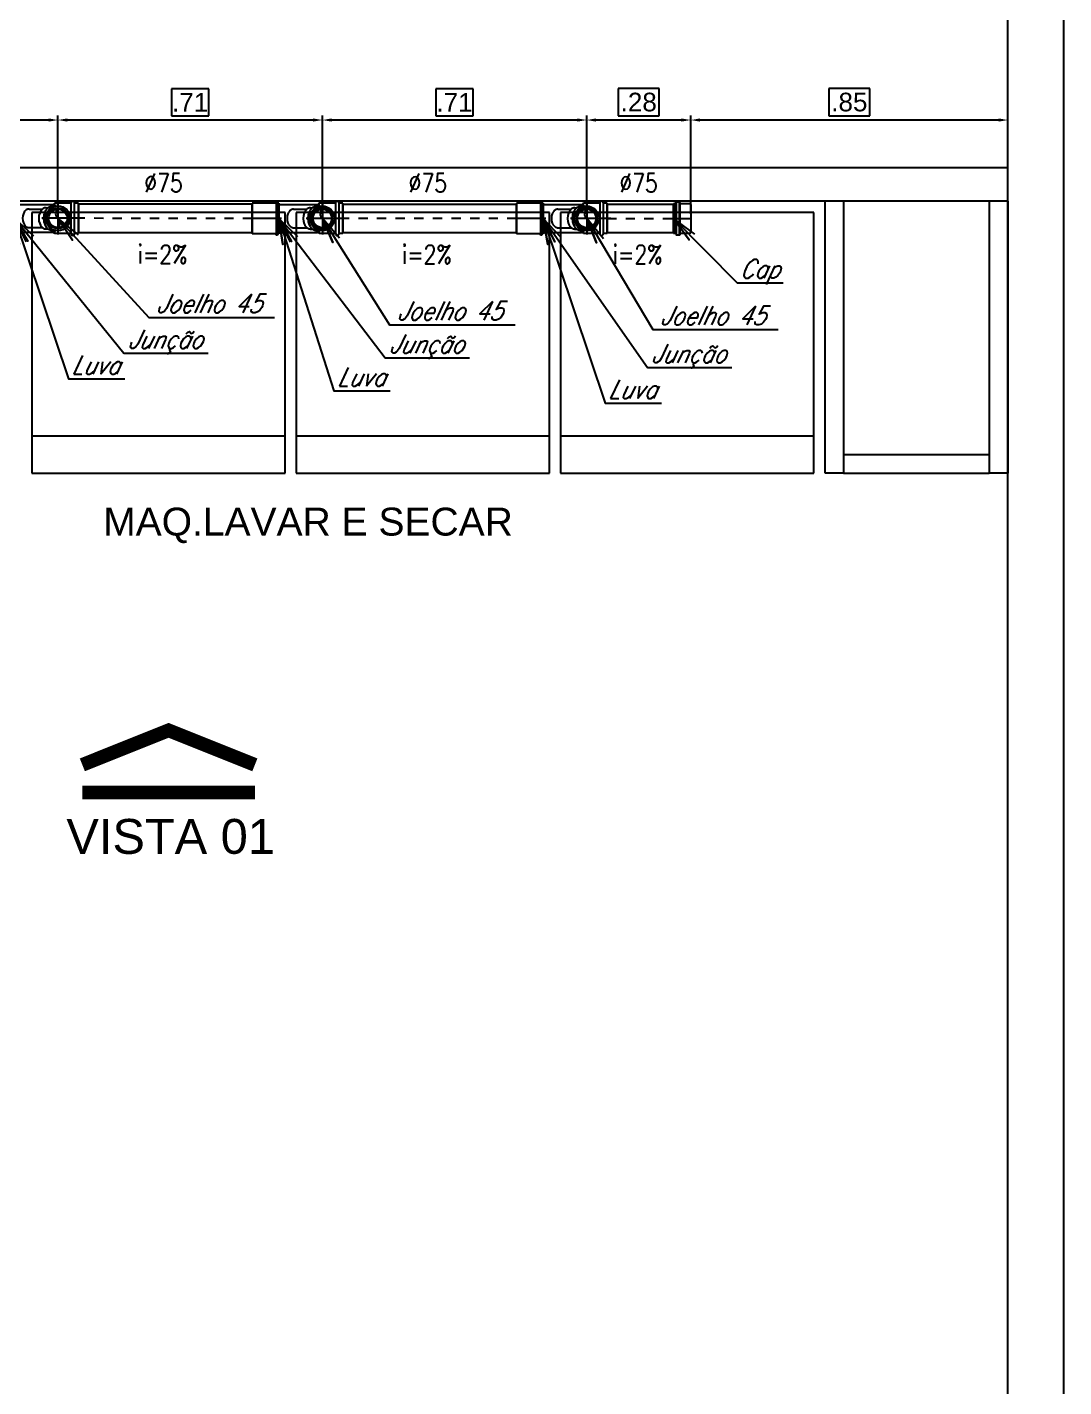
# Model space of a CAD drawing. Extents: x 41.9 to 126, y -21.3 to 38.1.
# Drawn here: x 74.66 to 85.8, y 9.04 to 23.65 of the extents above; entities that cross this region are included whole.
import ezdxf
from ezdxf.enums import TextEntityAlignment as Align

# ---------------------------------------------------------------- set-up
doc = ezdxf.new("R2010")
doc.units = 0
for name, pattern in [('(_DASHED_)', [0.3, 0.2, -0.1]), ('DASHDOT2', [0.5, 0.25, -0.125, 0, -0.125]), ('ESGOTO_PRIMARIO', [1000, 1000, 0])]:
    doc.linetypes.add(name, pattern=pattern)
doc.layers.get('0').update_dxf_attribs({"linetype": 'CONTINUOUS'})
doc.layers.get('Defpoints').update_dxf_attribs({"linetype": 'CONTINUOUS'})
for name, color, linetype in [('AIO_ARQUITETURA', 8, 'CONTINUOUS'), ('CONEXAO-PVC_SOLDAVEL_BRANCO', 84, 'CONTINUOUS'), ('IND_DIAMETRO', 7, 'CONTINUOUS'), ('IND_FLUXO', 3, 'CONTINUOUS'), ('IND_INCLINACAO', 7, 'CONTINUOUS'), ('IND_LEGENDA_DESC_LIN', 1, 'CONTINUOUS'), ('IND_LEGENDA_DESC_TXT', 7, 'CONTINUOUS'), ('LINHA_CENTRAL', 5, 'CONTINUOUS'), ('LINHA_EIXO', 8, 'DASHDOT2'), ('TRACADO_INTERNO_CNX', 7, 'CONTINUOUS'), ('TUBO-PVC_SOLDAVEL_BRANCO', 84, 'CONTINUOUS'), ('US_dimension', 7, 'CONTINUOUS'), ('VISTAS_A.F', 7, 'CONTINUOUS')]:
    doc.layers.add(name, color=color, linetype=linetype)
doc.styles.add('ARIAL', font='arial.ttf')
doc.styles.add('romans', font='romans.shx')
doc.dimstyles.new('1_25 A.F', dxfattribs={"dimscale": 0, "dimtxt": 0.2, "dimasz": 0.1, "dimexe": 0.05, "dimexo": 0.05, "dimgap": -0.045, "dimtad": 1, "dimlfac": 0.25, "dimzin": 5, "dimdsep": 46, "dimtxsty": 'ARIAL', "dimcen": 0, "dimclrd": 256, "dimclre": 256, "dimclrt": 256, "dimadec": 0, "dimazin": 0, "dimtfac": 1, "dimtmove": 2, "dimatfit": 3, "dimfxl": 0.08, "dimtolj": 1, "dimtzin": 1, "dimlwd": -1, "dimlwe": -1, "dimarcsym": 0})

# ---------------------------------------------------------------- blocks, each defined once
blk = doc.blocks.new('Planta Baixa - R00')
at = {"layer": 'AIO_ARQUITETURA'}
for p, q in [((4.72, 0), (4.72, 11.11)), ((4.57, 7.41), (4.57, 10.96)), ((4.57, 0.15), (4.57, 8.31)), ((4.57, 7.9324), (0.15, 7.9324)), ((4.57, 7.8424), (0.15, 7.8424)), ((4.0784, 7.8424), (4.0784, 7.1124)), ((4.1282, 7.8424), (4.1282, 7.1124)), ((4.52, 7.8424), (4.52, 7.1124)), ((4.57, 7.8424), (4.57, 7.1124)), ((1.9484, 7.8124), (1.9484, 7.1124)), ((2.6284, 7.8124), (1.9484, 7.8124)), ((2.6284, 7.1124), (2.6284, 7.8124)), ((2.6584, 7.8124), (2.6584, 7.1124)), ((3.3384, 7.8124), (2.6584, 7.8124)), ((3.3384, 7.1124), (3.3384, 7.8124)), ((3.3684, 7.8124), (3.3684, 7.1124)), ((4.0484, 7.8124), (3.3684, 7.8124)), ((4.0484, 7.1124), (4.0484, 7.8124)), ((1.9484, 7.2124), (2.6284, 7.2124)), ((2.6584, 7.2124), (3.3384, 7.2124)), ((3.3684, 7.2124), (4.0484, 7.2124)), ((4.1286, 7.1624), (4.52, 7.1624)), ((1.9484, 7.1124), (2.6284, 7.1124)), ((2.6584, 7.1124), (3.3384, 7.1124)), ((3.3684, 7.1124), (4.0484, 7.1124)), ((4.1286, 7.1124), (4.0786, 7.1124)), ((4.1286, 7.1124), (4.52, 7.1124)), ((4.57, 7.1124), (4.52, 7.1124))]:
    blk.add_line(p, q, dxfattribs=at)
at = {"layer": 'AIO_ARQUITETURA', "style": 'ARIAL'}
blk.add_text('MAQ.LAVAR E SECAR', height=0.075, dxfattribs=at).set_placement((2.1398, 6.9446))
blk = doc.blocks.new('*U28', base_point=(37.5533, 4.1497))
for radius in [0.0332, 0.0282, 0.025]:
    blk.add_circle((37.5533, 4.1497), radius)
for centre, start, end in [((37.563, 4.1622), 127.5672, 232.4328), ((37.5437, 4.1372), 307.5672, 52.4328)]:
    blk.add_arc(centre, 0.0158, start, end)
at = {"layer": 'LINHA_CENTRAL'}
for p, q in [((37.5533, 4.1929), (37.5533, 4.1065)), ((37.5965, 4.1497), (37.5101, 4.1497))]:
    blk.add_line(p, q, dxfattribs=at)
blk = doc.blocks.new('*U29', base_point=(37.7646, 4.4194))
at = {"linetype": 'ByBlock'}
for p, q in [((37.7646, 4.4569), (37.8681, 4.4569)), ((37.7646, 4.4569), (37.7646, 4.3819)), ((37.8731, 4.4603), (37.8709, 4.458)), ((37.9165, 4.4603), (37.8731, 4.4603)), ((37.9365, 4.4603), (37.9265, 4.4603)), ((37.9365, 4.3785), (37.9365, 4.4603)), ((37.8589, 4.4447), (37.8616, 4.4475)), ((37.8616, 4.4475), (37.8641, 4.4495)), ((37.8641, 4.4495), (37.866, 4.4507)), ((37.866, 4.4507), (37.8676, 4.4514)), ((37.8676, 4.4514), (37.8692, 4.452)), ((37.8692, 4.452), (37.8708, 4.4525)), ((37.8708, 4.4525), (37.8724, 4.4528)), ((37.8724, 4.4528), (37.8732, 4.4528)), ((37.8732, 4.4528), (37.8741, 4.4529)), ((37.8741, 4.4529), (37.8745, 4.4529)), ((37.8745, 4.4529), (37.8749, 4.4529)), ((37.8749, 4.4529), (37.8757, 4.4528)), ((37.8616, 4.3913), (37.8589, 4.3941)), ((37.8641, 4.3893), (37.8616, 4.3913)), ((37.866, 4.3881), (37.8641, 4.3893)), ((37.8676, 4.3873), (37.866, 4.3881)), ((37.8692, 4.3867), (37.8676, 4.3873)), ((37.8708, 4.3863), (37.8692, 4.3867)), ((37.8724, 4.386), (37.8708, 4.3863)), ((37.8732, 4.3859), (37.8724, 4.386)), ((37.8741, 4.3859), (37.8732, 4.3859)), ((37.8745, 4.3859), (37.8741, 4.3859)), ((37.8749, 4.3859), (37.8745, 4.3859)), ((37.8757, 4.3859), (37.8749, 4.3859)), ((37.7646, 4.3819), (37.8681, 4.3819)), ((37.8731, 4.3785), (37.8709, 4.3808)), ((37.9165, 4.3785), (37.8731, 4.3785)), ((37.9365, 4.3785), (37.9265, 4.3785))]:
    blk.add_line(p, q, dxfattribs=at)
for points in [[(37.8045, 4.4444), (37.8042, 4.4444), (37.8035, 4.4444), (37.8029, 4.4443), (37.8017, 4.4441), (37.8005, 4.4437), (37.7993, 4.4433), (37.7981, 4.4427), (37.7967, 4.4419), (37.7948, 4.4404), (37.7929, 4.4383), (37.7909, 4.4355), (37.7892, 4.4319), (37.7875, 4.4263), (37.7868, 4.4194), (37.7875, 4.4125), (37.7892, 4.4069), (37.7909, 4.4033), (37.7929, 4.4005), (37.7948, 4.3984), (37.7967, 4.3969), (37.7981, 4.396), (37.7993, 4.3955), (37.8005, 4.395), (37.8017, 4.3947), (37.8029, 4.3945), (37.8035, 4.3944), (37.8042, 4.3944), (37.8045, 4.3944)], [(37.85, 4.4479), (37.8497, 4.4479), (37.849, 4.4478), (37.8483, 4.4478), (37.8469, 4.4475), (37.8455, 4.4472), (37.8441, 4.4466), (37.8428, 4.446), (37.8412, 4.445), (37.839, 4.4433), (37.8368, 4.4409), (37.8346, 4.4377), (37.8326, 4.4336), (37.8306, 4.4272), (37.8299, 4.4194), (37.8306, 4.4115), (37.8326, 4.4051), (37.8346, 4.4011), (37.8368, 4.3979), (37.839, 4.3955), (37.8412, 4.3938), (37.8428, 4.3928), (37.8441, 4.3921), (37.8455, 4.3916), (37.8469, 4.3912), (37.8483, 4.391), (37.849, 4.3909), (37.8497, 4.3909), (37.85, 4.3909)], [(37.8674, 4.3859), (37.867, 4.3859), (37.8662, 4.3859), (37.8654, 4.386), (37.8637, 4.3863), (37.8621, 4.3867), (37.8605, 4.3873), (37.8589, 4.3881), (37.857, 4.3893), (37.8545, 4.3913), (37.8519, 4.3941), (37.8493, 4.3979), (37.8469, 4.4026), (37.8446, 4.4102), (37.8437, 4.4194), (37.8446, 4.4286), (37.8469, 4.4361), (37.8493, 4.4409), (37.8519, 4.4447), (37.8545, 4.4475), (37.857, 4.4495), (37.8589, 4.4507), (37.8605, 4.4514), (37.8621, 4.452), (37.8637, 4.4525), (37.8654, 4.4528), (37.8662, 4.4528), (37.867, 4.4529), (37.8674, 4.4529)]]:
    blk.add_lwpolyline(points, dxfattribs=at)
for centre, radius, start, end in [((37.8681, 4.4607), 0.00386, 270, 315), ((37.9215, 4.4603), 0.005, 0, 180), ((37.8681, 4.378), 0.00386, 45, 90), ((37.9215, 4.3785), 0.005, 180, 0)]:
    blk.add_arc(centre, radius, start, end, dxfattribs=at)
at = {"layer": 'LINHA_CENTRAL', "linetype": 'ByBlock'}
for p, q in [((37.9148, 4.4194), (37.8485, 4.4194)), ((37.9465, 4.4194), (37.9148, 4.4194))]:
    blk.add_line(p, q, dxfattribs=at)
at = {"layer": 'TRACADO_INTERNO_CNX', "linetype": 'ByBlock'}
for p, q in [((37.8681, 4.4529), (37.8681, 4.4569)), ((37.8731, 4.4529), (37.8731, 4.4603)), ((37.9165, 4.4603), (37.9165, 4.3785)), ((37.9265, 4.3785), (37.9265, 4.4603)), ((37.8045, 4.4444), (37.8404, 4.4444)), ((37.85, 4.4479), (37.855, 4.4479)), ((37.8745, 4.4529), (37.8674, 4.4529)), ((37.8045, 4.3944), (37.8404, 4.3944)), ((37.85, 4.3909), (37.855, 4.3909)), ((37.8745, 4.3859), (37.8674, 4.3859)), ((37.8681, 4.3819), (37.8681, 4.3859)), ((37.8731, 4.3785), (37.8731, 4.3859))]:
    blk.add_line(p, q, dxfattribs=at)
blk = doc.blocks.new('*U30', base_point=(37.5533, 4.1497))
for radius in [0.0332, 0.0282, 0.025]:
    blk.add_circle((37.5533, 4.1497), radius)
for centre, start, end in [((37.563, 4.1622), 127.5672, 232.4328), ((37.5437, 4.1372), 307.5672, 52.4328)]:
    blk.add_arc(centre, 0.0158, start, end)
at = {"layer": 'LINHA_CENTRAL'}
for p, q in [((37.5533, 4.1929), (37.5533, 4.1065)), ((37.5965, 4.1497), (37.5101, 4.1497))]:
    blk.add_line(p, q, dxfattribs=at)
blk = doc.blocks.new('*U31', base_point=(37.7646, 4.4194))
at = {"linetype": 'ByBlock'}
for p, q in [((37.7646, 4.4569), (37.8681, 4.4569)), ((37.7646, 4.4569), (37.7646, 4.3819)), ((37.8731, 4.4603), (37.8709, 4.458)), ((37.9165, 4.4603), (37.8731, 4.4603)), ((37.9365, 4.4603), (37.9265, 4.4603)), ((37.9365, 4.3785), (37.9365, 4.4603)), ((37.8589, 4.4447), (37.8616, 4.4475)), ((37.8616, 4.4475), (37.8641, 4.4495)), ((37.8641, 4.4495), (37.866, 4.4507)), ((37.866, 4.4507), (37.8676, 4.4514)), ((37.8676, 4.4514), (37.8692, 4.452)), ((37.8692, 4.452), (37.8708, 4.4525)), ((37.8708, 4.4525), (37.8724, 4.4528)), ((37.8724, 4.4528), (37.8732, 4.4528)), ((37.8732, 4.4528), (37.8741, 4.4529)), ((37.8741, 4.4529), (37.8745, 4.4529)), ((37.8745, 4.4529), (37.8749, 4.4529)), ((37.8749, 4.4529), (37.8757, 4.4528)), ((37.8616, 4.3913), (37.8589, 4.3941)), ((37.8641, 4.3893), (37.8616, 4.3913)), ((37.866, 4.3881), (37.8641, 4.3893)), ((37.8676, 4.3873), (37.866, 4.3881)), ((37.8692, 4.3867), (37.8676, 4.3873)), ((37.8708, 4.3863), (37.8692, 4.3867)), ((37.8724, 4.386), (37.8708, 4.3863)), ((37.8732, 4.3859), (37.8724, 4.386)), ((37.8741, 4.3859), (37.8732, 4.3859)), ((37.8745, 4.3859), (37.8741, 4.3859)), ((37.8749, 4.3859), (37.8745, 4.3859)), ((37.8757, 4.3859), (37.8749, 4.3859)), ((37.7646, 4.3819), (37.8681, 4.3819)), ((37.8731, 4.3785), (37.8709, 4.3808)), ((37.9165, 4.3785), (37.8731, 4.3785)), ((37.9365, 4.3785), (37.9265, 4.3785))]:
    blk.add_line(p, q, dxfattribs=at)
for points in [[(37.8045, 4.4444), (37.8042, 4.4444), (37.8035, 4.4444), (37.8029, 4.4443), (37.8017, 4.4441), (37.8005, 4.4437), (37.7993, 4.4433), (37.7981, 4.4427), (37.7967, 4.4419), (37.7948, 4.4404), (37.7929, 4.4383), (37.7909, 4.4355), (37.7892, 4.4319), (37.7875, 4.4263), (37.7868, 4.4194), (37.7875, 4.4125), (37.7892, 4.4069), (37.7909, 4.4033), (37.7929, 4.4005), (37.7948, 4.3984), (37.7967, 4.3969), (37.7981, 4.396), (37.7993, 4.3955), (37.8005, 4.395), (37.8017, 4.3947), (37.8029, 4.3945), (37.8035, 4.3944), (37.8042, 4.3944), (37.8045, 4.3944)], [(37.85, 4.4479), (37.8497, 4.4479), (37.849, 4.4478), (37.8483, 4.4478), (37.8469, 4.4475), (37.8455, 4.4472), (37.8441, 4.4466), (37.8428, 4.446), (37.8412, 4.445), (37.839, 4.4433), (37.8368, 4.4409), (37.8346, 4.4377), (37.8326, 4.4336), (37.8306, 4.4272), (37.8299, 4.4194), (37.8306, 4.4115), (37.8326, 4.4051), (37.8346, 4.4011), (37.8368, 4.3979), (37.839, 4.3955), (37.8412, 4.3938), (37.8428, 4.3928), (37.8441, 4.3921), (37.8455, 4.3916), (37.8469, 4.3912), (37.8483, 4.391), (37.849, 4.3909), (37.8497, 4.3909), (37.85, 4.3909)], [(37.8674, 4.3859), (37.867, 4.3859), (37.8662, 4.3859), (37.8654, 4.386), (37.8637, 4.3863), (37.8621, 4.3867), (37.8605, 4.3873), (37.8589, 4.3881), (37.857, 4.3893), (37.8545, 4.3913), (37.8519, 4.3941), (37.8493, 4.3979), (37.8469, 4.4026), (37.8446, 4.4102), (37.8437, 4.4194), (37.8446, 4.4286), (37.8469, 4.4361), (37.8493, 4.4409), (37.8519, 4.4447), (37.8545, 4.4475), (37.857, 4.4495), (37.8589, 4.4507), (37.8605, 4.4514), (37.8621, 4.452), (37.8637, 4.4525), (37.8654, 4.4528), (37.8662, 4.4528), (37.867, 4.4529), (37.8674, 4.4529)]]:
    blk.add_lwpolyline(points, dxfattribs=at)
for centre, radius, start, end in [((37.8681, 4.4607), 0.00386, 270, 315), ((37.9215, 4.4603), 0.005, 0, 180), ((37.8681, 4.378), 0.00386, 45, 90), ((37.9215, 4.3785), 0.005, 180, 0)]:
    blk.add_arc(centre, radius, start, end, dxfattribs=at)
at = {"layer": 'LINHA_CENTRAL', "linetype": 'ByBlock'}
for p, q in [((37.9148, 4.4194), (37.8485, 4.4194)), ((37.9465, 4.4194), (37.9148, 4.4194))]:
    blk.add_line(p, q, dxfattribs=at)
at = {"layer": 'TRACADO_INTERNO_CNX', "linetype": 'ByBlock'}
for p, q in [((37.8681, 4.4529), (37.8681, 4.4569)), ((37.8731, 4.4529), (37.8731, 4.4603)), ((37.9165, 4.4603), (37.9165, 4.3785)), ((37.9265, 4.3785), (37.9265, 4.4603)), ((37.8045, 4.4444), (37.8404, 4.4444)), ((37.85, 4.4479), (37.855, 4.4479)), ((37.8745, 4.4529), (37.8674, 4.4529)), ((37.8045, 4.3944), (37.8404, 4.3944)), ((37.85, 4.3909), (37.855, 4.3909)), ((37.8745, 4.3859), (37.8674, 4.3859)), ((37.8681, 4.3819), (37.8681, 4.3859)), ((37.8731, 4.3785), (37.8731, 4.3859))]:
    blk.add_line(p, q, dxfattribs=at)
blk = doc.blocks.new('*U32', base_point=(37.5533, 4.1497))
for radius in [0.0332, 0.0282, 0.025]:
    blk.add_circle((37.5533, 4.1497), radius)
for centre, start, end in [((37.563, 4.1622), 127.5672, 232.4328), ((37.5437, 4.1372), 307.5672, 52.4328)]:
    blk.add_arc(centre, 0.0158, start, end)
at = {"layer": 'LINHA_CENTRAL'}
for p, q in [((37.5533, 4.1929), (37.5533, 4.1065)), ((37.5965, 4.1497), (37.5101, 4.1497))]:
    blk.add_line(p, q, dxfattribs=at)
blk = doc.blocks.new('*U33', base_point=(37.7646, 4.4194))
at = {"linetype": 'ByBlock'}
for p, q in [((37.7646, 4.4569), (37.8681, 4.4569)), ((37.7646, 4.4569), (37.7646, 4.3819)), ((37.8731, 4.4603), (37.8709, 4.458)), ((37.9165, 4.4603), (37.8731, 4.4603)), ((37.9365, 4.4603), (37.9265, 4.4603)), ((37.9365, 4.3785), (37.9365, 4.4603)), ((37.8589, 4.4447), (37.8616, 4.4475)), ((37.8616, 4.4475), (37.8641, 4.4495)), ((37.8641, 4.4495), (37.866, 4.4507)), ((37.866, 4.4507), (37.8676, 4.4514)), ((37.8676, 4.4514), (37.8692, 4.452)), ((37.8692, 4.452), (37.8708, 4.4525)), ((37.8708, 4.4525), (37.8724, 4.4528)), ((37.8724, 4.4528), (37.8732, 4.4528)), ((37.8732, 4.4528), (37.8741, 4.4529)), ((37.8741, 4.4529), (37.8745, 4.4529)), ((37.8745, 4.4529), (37.8749, 4.4529)), ((37.8749, 4.4529), (37.8757, 4.4528)), ((37.8616, 4.3913), (37.8589, 4.3941)), ((37.8641, 4.3893), (37.8616, 4.3913)), ((37.866, 4.3881), (37.8641, 4.3893)), ((37.8676, 4.3873), (37.866, 4.3881)), ((37.8692, 4.3867), (37.8676, 4.3873)), ((37.8708, 4.3863), (37.8692, 4.3867)), ((37.8724, 4.386), (37.8708, 4.3863)), ((37.8732, 4.3859), (37.8724, 4.386)), ((37.8741, 4.3859), (37.8732, 4.3859)), ((37.8745, 4.3859), (37.8741, 4.3859)), ((37.8749, 4.3859), (37.8745, 4.3859)), ((37.8757, 4.3859), (37.8749, 4.3859)), ((37.7646, 4.3819), (37.8681, 4.3819)), ((37.8731, 4.3785), (37.8709, 4.3808)), ((37.9165, 4.3785), (37.8731, 4.3785)), ((37.9365, 4.3785), (37.9265, 4.3785))]:
    blk.add_line(p, q, dxfattribs=at)
for points in [[(37.8045, 4.4444), (37.8042, 4.4444), (37.8035, 4.4444), (37.8029, 4.4443), (37.8017, 4.4441), (37.8005, 4.4437), (37.7993, 4.4433), (37.7981, 4.4427), (37.7967, 4.4419), (37.7948, 4.4404), (37.7929, 4.4383), (37.7909, 4.4355), (37.7892, 4.4319), (37.7875, 4.4263), (37.7868, 4.4194), (37.7875, 4.4125), (37.7892, 4.4069), (37.7909, 4.4033), (37.7929, 4.4005), (37.7948, 4.3984), (37.7967, 4.3969), (37.7981, 4.396), (37.7993, 4.3955), (37.8005, 4.395), (37.8017, 4.3947), (37.8029, 4.3945), (37.8035, 4.3944), (37.8042, 4.3944), (37.8045, 4.3944)], [(37.85, 4.4479), (37.8497, 4.4479), (37.849, 4.4478), (37.8483, 4.4478), (37.8469, 4.4475), (37.8455, 4.4472), (37.8441, 4.4466), (37.8428, 4.446), (37.8412, 4.445), (37.839, 4.4433), (37.8368, 4.4409), (37.8346, 4.4377), (37.8326, 4.4336), (37.8306, 4.4272), (37.8299, 4.4194), (37.8306, 4.4115), (37.8326, 4.4051), (37.8346, 4.4011), (37.8368, 4.3979), (37.839, 4.3955), (37.8412, 4.3938), (37.8428, 4.3928), (37.8441, 4.3921), (37.8455, 4.3916), (37.8469, 4.3912), (37.8483, 4.391), (37.849, 4.3909), (37.8497, 4.3909), (37.85, 4.3909)], [(37.8674, 4.3859), (37.867, 4.3859), (37.8662, 4.3859), (37.8654, 4.386), (37.8637, 4.3863), (37.8621, 4.3867), (37.8605, 4.3873), (37.8589, 4.3881), (37.857, 4.3893), (37.8545, 4.3913), (37.8519, 4.3941), (37.8493, 4.3979), (37.8469, 4.4026), (37.8446, 4.4102), (37.8437, 4.4194), (37.8446, 4.4286), (37.8469, 4.4361), (37.8493, 4.4409), (37.8519, 4.4447), (37.8545, 4.4475), (37.857, 4.4495), (37.8589, 4.4507), (37.8605, 4.4514), (37.8621, 4.452), (37.8637, 4.4525), (37.8654, 4.4528), (37.8662, 4.4528), (37.867, 4.4529), (37.8674, 4.4529)]]:
    blk.add_lwpolyline(points, dxfattribs=at)
for centre, radius, start, end in [((37.8681, 4.4607), 0.00386, 270, 315), ((37.9215, 4.4603), 0.005, 0, 180), ((37.8681, 4.378), 0.00386, 45, 90), ((37.9215, 4.3785), 0.005, 180, 0)]:
    blk.add_arc(centre, radius, start, end, dxfattribs=at)
at = {"layer": 'LINHA_CENTRAL', "linetype": 'ByBlock'}
for p, q in [((37.9148, 4.4194), (37.8485, 4.4194)), ((37.9465, 4.4194), (37.9148, 4.4194))]:
    blk.add_line(p, q, dxfattribs=at)
at = {"layer": 'TRACADO_INTERNO_CNX', "linetype": 'ByBlock'}
for p, q in [((37.8681, 4.4529), (37.8681, 4.4569)), ((37.8731, 4.4529), (37.8731, 4.4603)), ((37.9165, 4.4603), (37.9165, 4.3785)), ((37.9265, 4.3785), (37.9265, 4.4603)), ((37.8045, 4.4444), (37.8404, 4.4444)), ((37.85, 4.4479), (37.855, 4.4479)), ((37.8745, 4.4529), (37.8674, 4.4529)), ((37.8045, 4.3944), (37.8404, 4.3944)), ((37.85, 4.3909), (37.855, 4.3909)), ((37.8745, 4.3859), (37.8674, 4.3859)), ((37.8681, 4.3819), (37.8681, 4.3859)), ((37.8731, 4.3785), (37.8731, 4.3859))]:
    blk.add_line(p, q, dxfattribs=at)
blk = doc.blocks.new('*U38', base_point=(35.6317, 2.8009))
for p, q in [((35.6317, 2.7597), (35.6317, 2.8422)), ((35.6317, 2.8422), (35.6355, 2.8422)), ((35.6317, 2.8422), (35.6355, 2.8422)), ((35.6355, 2.8459), (35.6392, 2.8459)), ((35.6355, 2.8422), (35.6355, 2.8459)), ((35.6392, 2.8459), (35.6392, 2.8422)), ((35.6392, 2.8422), (35.7029, 2.8422)), ((35.7029, 2.7597), (35.7029, 2.8422)), ((35.6317, 2.7597), (35.6355, 2.7597)), ((35.6355, 2.7597), (35.6355, 2.7559)), ((35.6355, 2.7559), (35.6392, 2.7559)), ((35.6392, 2.7559), (35.6392, 2.7597)), ((35.6392, 2.7597), (35.7029, 2.7597))]:
    blk.add_line(p, q)
at = {"layer": 'LINHA_CENTRAL'}
blk.add_line((35.6247, 2.8009), (35.7135, 2.8009), dxfattribs=at)
at = {"layer": 'TRACADO_INTERNO_CNX'}
for p, q in [((35.6355, 2.7597), (35.6355, 2.8422)), ((35.6392, 2.7597), (35.6392, 2.8422))]:
    blk.add_line(p, q, dxfattribs=at)
blk = doc.blocks.new('*U39', base_point=(37.0185, 3.9327))
for p, q in [((37.0185, 3.8914), (37.0185, 3.9739)), ((37.0185, 3.9739), (37.0223, 3.9739)), ((37.0185, 3.9739), (37.0223, 3.9739)), ((37.0223, 3.9777), (37.026, 3.9777)), ((37.0223, 3.9739), (37.0223, 3.9777)), ((37.026, 3.9777), (37.026, 3.9739)), ((37.026, 3.9739), (37.0897, 3.9739)), ((37.0897, 3.8914), (37.0897, 3.9739)), ((37.0185, 3.8914), (37.0223, 3.8914)), ((37.0223, 3.8914), (37.0223, 3.8877)), ((37.0223, 3.8877), (37.026, 3.8877)), ((37.026, 3.8877), (37.026, 3.8914)), ((37.026, 3.8914), (37.0897, 3.8914))]:
    blk.add_line(p, q)
at = {"layer": 'LINHA_CENTRAL'}
blk.add_line((37.0115, 3.9327), (37.1003, 3.9327), dxfattribs=at)
at = {"layer": 'TRACADO_INTERNO_CNX'}
for p, q in [((37.0223, 3.8914), (37.0223, 3.9739)), ((37.026, 3.8914), (37.026, 3.9739))]:
    blk.add_line(p, q, dxfattribs=at)
blk = doc.blocks.new('*U40', base_point=(37.0185, 3.9327))
for p, q in [((37.0185, 3.9725), (37.0231, 3.9725)), ((37.0185, 3.8929), (37.0185, 3.9725)), ((37.024, 3.9732), (37.0248, 3.9762)), ((37.0258, 3.977), (37.0346, 3.977)), ((37.0358, 3.9734), (37.0356, 3.9761)), ((37.0368, 3.9725), (37.0618, 3.9725)), ((37.0643, 3.97), (37.0643, 3.8954)), ((37.0185, 3.8929), (37.0231, 3.8929)), ((37.024, 3.8921), (37.0248, 3.8891)), ((37.0258, 3.8884), (37.0346, 3.8884)), ((37.0358, 3.892), (37.0356, 3.8893)), ((37.0368, 3.8929), (37.0618, 3.8929))]:
    blk.add_line(p, q)
for centre, radius, start, end in [((37.0231, 3.9735), 0.001, 270, 345), ((37.0258, 3.976), 0.001, 90, 165), ((37.0346, 3.976), 0.001, 5, 90), ((37.0368, 3.9735), 0.001, 185, 270), ((37.0618, 3.97), 0.0025, 0, 90), ((37.0231, 3.8919), 0.001, 15, 90), ((37.0258, 3.8894), 0.001, 195, 270), ((37.0346, 3.8894), 0.001, 270, 355), ((37.0368, 3.8919), 0.001, 90, 175), ((37.0618, 3.8954), 0.0025, 270, 0)]:
    blk.add_arc(centre, radius, start, end)
at = {"layer": 'LINHA_CENTRAL'}
blk.add_line((37.0185, 3.9327), (37.0643, 3.9327), dxfattribs=at)
at = {"layer": 'TRACADO_INTERNO_CNX'}
for p, q in [((37.0238, 3.8929), (37.0238, 3.9725)), ((37.0258, 3.8894), (37.0258, 3.976)), ((37.0346, 3.8894), (37.0346, 3.976)), ((37.0359, 3.8929), (37.0359, 3.9725))]:
    blk.add_line(p, q, dxfattribs=at)
blk = doc.blocks.new('*D95')
at = {"layer": 'Defpoints', "color": 0, "transparency": 16777216}
for p in [(81.787, 22.654), (85.195, 21.781), (81.787, 21.597)]:
    blk.add_point(p, dxfattribs=at)
at = {"layer": 'US_dimension', "transparency": 16777216}
for p, q in [((83.712, 22.993), (83.27, 22.993)), ((83.27, 22.993), (83.27, 22.699)), ((83.712, 22.699), (83.712, 22.993)), ((81.787, 21.647), (81.787, 22.704)), ((85.095, 22.654), (81.887, 22.654)), ((83.27, 22.699), (83.712, 22.699)), ((85.195, 21.831), (85.195, 22.704))]:
    blk.add_line(p, q, dxfattribs=at)
for points in [[(81.887, 22.671), (81.887, 22.637), (81.787, 22.654)], [(85.095, 22.671), (85.095, 22.637), (85.195, 22.654)]]:
    blk.add_solid(points, dxfattribs=at)
at = {"layer": 'US_dimension', "transparency": 16777216, "insert": (83.491, 22.846), "char_height": 0.2, "attachment_point": 5, "style": 'ARIAL'}
blk.add_mtext('\\A1;.85', dxfattribs=at)
blk = doc.blocks.new('*D96')
at = {"layer": 'Defpoints', "color": 0, "transparency": 16777216}
for p in [(80.669, 22.654), (80.669, 21.597), (81.787, 21.597)]:
    blk.add_point(p, dxfattribs=at)
at = {"layer": 'US_dimension', "transparency": 16777216}
for p, q in [((81.448, 22.993), (81.007, 22.993)), ((81.007, 22.993), (81.007, 22.699)), ((81.448, 22.699), (81.448, 22.993)), ((80.669, 21.647), (80.669, 22.704)), ((81.687, 22.654), (80.769, 22.654)), ((81.007, 22.699), (81.448, 22.699)), ((81.787, 21.647), (81.787, 22.704))]:
    blk.add_line(p, q, dxfattribs=at)
for points in [[(80.769, 22.671), (80.769, 22.637), (80.669, 22.654)], [(81.687, 22.671), (81.687, 22.637), (81.787, 22.654)]]:
    blk.add_solid(points, dxfattribs=at)
at = {"layer": 'US_dimension', "transparency": 16777216, "insert": (81.228, 22.846), "char_height": 0.2, "attachment_point": 5, "style": 'ARIAL'}
blk.add_mtext('\\A1;.28', dxfattribs=at)
blk = doc.blocks.new('*D97')
at = {"layer": 'Defpoints', "color": 0, "transparency": 16777216}
for p in [(77.829, 22.654), (77.829, 21.597), (80.669, 21.597)]:
    blk.add_point(p, dxfattribs=at)
at = {"layer": 'US_dimension', "transparency": 16777216}
for p, q in [((79.449, 22.99), (79.048, 22.99)), ((79.048, 22.99), (79.048, 22.699)), ((79.449, 22.699), (79.449, 22.99)), ((77.829, 21.647), (77.829, 22.704)), ((80.569, 22.654), (77.929, 22.654)), ((79.048, 22.699), (79.449, 22.699)), ((80.669, 21.647), (80.669, 22.704))]:
    blk.add_line(p, q, dxfattribs=at)
for points in [[(77.929, 22.671), (77.929, 22.637), (77.829, 22.654)], [(80.569, 22.671), (80.569, 22.637), (80.669, 22.654)]]:
    blk.add_solid(points, dxfattribs=at)
at = {"layer": 'US_dimension', "transparency": 16777216, "insert": (79.249, 22.844), "char_height": 0.2, "attachment_point": 5, "style": 'ARIAL'}
blk.add_mtext('\\A1;.71', dxfattribs=at)
blk = doc.blocks.new('*D98')
at = {"layer": 'Defpoints', "color": 0, "transparency": 16777216}
for p in [(74.988, 22.654), (74.988, 21.598), (77.829, 21.597)]:
    blk.add_point(p, dxfattribs=at)
at = {"layer": 'US_dimension', "transparency": 16777216}
for p, q in [((76.609, 22.99), (76.207, 22.99)), ((76.207, 22.99), (76.207, 22.699)), ((76.609, 22.699), (76.609, 22.99)), ((74.988, 21.648), (74.988, 22.704)), ((77.729, 22.654), (75.088, 22.654)), ((76.207, 22.699), (76.609, 22.699)), ((77.829, 21.647), (77.829, 22.704))]:
    blk.add_line(p, q, dxfattribs=at)
for points in [[(75.088, 22.671), (75.088, 22.637), (74.988, 22.654)], [(77.729, 22.671), (77.729, 22.637), (77.829, 22.654)]]:
    blk.add_solid(points, dxfattribs=at)
at = {"layer": 'US_dimension', "transparency": 16777216, "insert": (76.408, 22.844), "char_height": 0.2, "attachment_point": 5, "style": 'ARIAL'}
blk.add_mtext('\\A1;.71', dxfattribs=at)
blk = doc.blocks.new('*D99')
at = {"layer": 'Defpoints', "color": 0, "transparency": 16777216}
for p in [(69.882, 22.654), (69.882, 21.598), (74.988, 21.598)]:
    blk.add_point(p, dxfattribs=at)
at = {"layer": 'US_dimension', "transparency": 16777216}
for p, q in [((72.73, 22.993), (72.139, 22.993)), ((72.139, 22.993), (72.139, 22.699)), ((72.73, 22.699), (72.73, 22.993)), ((69.882, 21.648), (69.882, 22.704)), ((74.888, 22.654), (69.982, 22.654)), ((72.139, 22.699), (72.73, 22.699)), ((74.988, 21.648), (74.988, 22.704))]:
    blk.add_line(p, q, dxfattribs=at)
for points in [[(69.982, 22.671), (69.982, 22.637), (69.882, 22.654)], [(74.888, 22.671), (74.888, 22.637), (74.988, 22.654)]]:
    blk.add_solid(points, dxfattribs=at)
at = {"layer": 'US_dimension', "transparency": 16777216, "insert": (72.435, 22.846), "char_height": 0.2, "attachment_point": 5, "style": 'ARIAL'}
blk.add_mtext('\\A1;1.28', dxfattribs=at)

msp = doc.modelspace()

# ---------------------------------------------------------------- linework, layer by layer
at = {"layer": 'IND_FLUXO'}
for points in [[(76.642, 21.598, 0, 0, 0), (75.992, 21.598, 0.2, 0, 0), (75.642, 21.598, 0, 0, 0)], [(79.482, 21.597, 0, 0, 0), (78.832, 21.597, 0.2, 0, 0), (78.482, 21.597, 0, 0, 0)], [(81.46, 21.597, 0, 0, 0), (81.182, 21.597, 0.2, 0, 0), (81.031, 21.597, 0, 0, 0)]]:
    msp.add_lwpolyline(points, format="xyseb", dxfattribs=at)
at = {"layer": 'IND_LEGENDA_DESC_LIN'}
for points in [[(74.649, 21.346), (74.52, 21.598), (74.57, 21.319), (74.52, 21.598), (75.1, 19.873), (75.705, 19.873)], [(74.729, 21.407), (74.52, 21.598), (74.664, 21.354), (74.52, 21.598), (75.695, 20.15), (76.602, 20.15)], [(75.208, 21.42), (74.988, 21.598), (75.146, 21.363), (74.988, 21.598), (75.965, 20.533), (77.313, 20.533)], [(77.486, 21.343), (77.361, 21.597), (77.406, 21.318), (77.361, 21.597), (77.954, 19.745), (78.559, 19.745)], [(77.564, 21.4), (77.361, 21.597), (77.497, 21.349), (77.361, 21.597), (78.503, 20.1), (79.41, 20.1)], [(78.014, 21.383), (77.829, 21.597), (77.943, 21.338), (77.829, 21.597), (78.552, 20.454), (79.9, 20.454)], [(80.33, 21.345), (80.201, 21.597), (80.25, 21.318), (80.201, 21.597), (80.869, 19.612), (81.473, 19.612)], [(80.396, 21.392), (80.201, 21.597), (80.327, 21.344), (80.201, 21.597), (81.321, 19.996), (82.228, 19.996)], [(80.848, 21.378), (80.669, 21.597), (80.775, 21.335), (80.669, 21.597), (81.378, 20.403), (82.726, 20.403)], [(81.83, 21.427), (81.603, 21.597), (81.77, 21.368), (81.603, 21.597), (82.285, 20.905), (82.78, 20.905)]]:
    msp.add_lwpolyline(points, dxfattribs=at)
at = {"layer": 'LINHA_EIXO', "linetype": '(_DASHED_)', "ltscale": 0.5}
for p, q in [((77.076, 21.597), (75.208, 21.598)), ((79.916, 21.597), (78.048, 21.597)), ((80.888, 21.597), (81.603, 21.597))]:
    msp.add_line(p, q, dxfattribs=at)
at = {"layer": 'TUBO-PVC_SOLDAVEL_BRANCO', "linetype": 'ESGOTO_PRIMARIO'}
for points in [[(75.208, 21.598), (75.208, 21.447), (77.076, 21.447), (77.076, 21.598), (77.076, 21.749), (75.208, 21.749)], [(78.048, 21.597), (78.048, 21.446), (79.916, 21.446), (79.916, 21.597), (79.916, 21.748), (78.048, 21.748)], [(80.888, 21.597), (80.888, 21.446), (81.603, 21.446), (81.603, 21.597), (81.603, 21.748), (80.888, 21.748)]]:
    msp.add_lwpolyline(points, close=True, dxfattribs=at)
at = {"layer": 'VISTAS_A.F', "ltscale": 0.25, "const_width": 0.148}
for points in [[(75.25, 15.726), (76.177, 16.097), (77.104, 15.726)], [(75.25, 15.429), (77.104, 15.429)]]:
    msp.add_lwpolyline(points, dxfattribs=at)

# ---------------------------------------------------------------- block references
at = {"color": 10, "xscale": 4, "yscale": 4, "zscale": 4}
msp.add_blockref('Planta Baixa - R00', (66.915, -9.589), dxfattribs=at)
at = {"layer": 'CONEXAO-PVC_SOLDAVEL_BRANCO', "xscale": 4, "yscale": 4, "zscale": 4}
for name, p in [('*U33', (74.52, 21.598)), ('*U32', (74.988, 21.598)), ('*U31', (77.361, 21.597)), ('*U30', (77.829, 21.597)), ('*U29', (80.201, 21.597)), ('*U28', (80.669, 21.597)), ('*U40', (81.603, 21.597))]:
    msp.add_blockref(name, p, dxfattribs=at)
at = {"layer": 'CONEXAO-PVC_SOLDAVEL_BRANCO', "xscale": 4, "yscale": 4, "zscale": 4, "rotation": 180}
for name, p in [('*U38', (77.361, 21.597)), ('*U39', (80.201, 21.597))]:
    msp.add_blockref(name, p, dxfattribs=at)

# ---------------------------------------------------------------- texts
at = {"layer": 'IND_DIAMETRO', "style": 'romans', "width": 0.8}
for p in [(75.917, 21.879), (78.757, 21.878), (81.021, 21.878)]:
    msp.add_text('%%C75', height=0.2, dxfattribs=at).set_placement(p)
at = {"layer": 'IND_INCLINACAO', "style": 'romans', "width": 0.8}
for p in [(75.845, 21.111), (78.685, 21.11), (80.949, 21.11)]:
    msp.add_text('i=2%', height=0.2, dxfattribs=at).set_placement(p)
at = {"layer": 'IND_LEGENDA_DESC_TXT', "style": 'romans', "oblique": 25, "width": 0.85}
for s, p in [('Cap', (82.524, 20.955)), ('Joelho 45', (76.608, 20.583)), ('Joelho 45', (79.196, 20.504)), ('Joelho 45', (82.021, 20.453)), ('Junção', (76.137, 20.2)), ('Junção', (78.945, 20.15)), ('Junção', (81.762, 20.046)), ('Luva', (75.388, 19.923)), ('Luva', (78.242, 19.795)), ('Luva', (81.156, 19.662))]:
    msp.add_text(s, height=0.2, dxfattribs=at).set_placement(p, align=Align.CENTER)
at = {"layer": 'VISTAS_A.F', "style": 'ARIAL'}
msp.add_text('VISTA 01', height=0.3747, dxfattribs=at).set_placement((76.199, 14.77), align=Align.CENTER)

# ---------------------------------------------------------------- dimensions: what is measured, and where the dimension line sits
at = {"layer": 'US_dimension'}
for base, p1, p2, picture, middle in [((69.882, 22.654), (74.988, 21.598), (69.882, 21.598), '*D99', (72.435, 22.846)), ((74.988, 22.654), (77.829, 21.597), (74.988, 21.598), '*D98', (76.408, 22.844)), ((77.829, 22.654), (80.669, 21.597), (77.829, 21.597), '*D97', (79.249, 22.844)), ((80.669, 22.654), (81.787, 21.597), (80.669, 21.597), '*D96', (81.228, 22.846)), ((81.787, 22.654), (85.195, 21.781), (81.787, 21.597), '*D95', (83.491, 22.846))]:
    dim = msp.add_linear_dim(base=base, p1=p1, p2=p2, dimstyle='1_25 A.F', override={"dimscale": 1}, dxfattribs=at)
    dim.commit()
    dim.dimension.update_dxf_attribs({"geometry": picture, "text_midpoint": middle})

doc.saveas('drawing.dxf')
